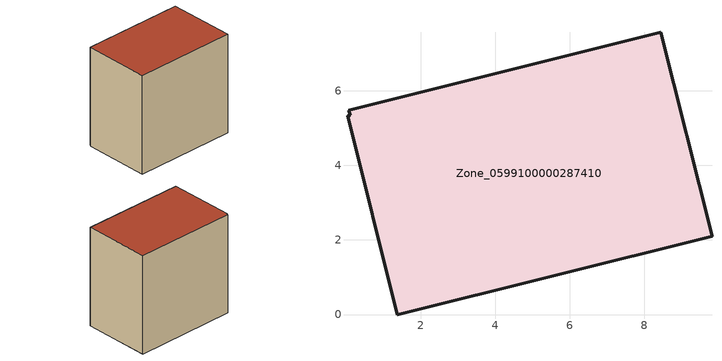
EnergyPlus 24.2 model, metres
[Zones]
Zone_0599100000287410
 floor ground (C_G): 0.07,5.48 8.44,7.57 9.81,2.1 1.37,0 0.03,5.34 0.1,5.35 z0
 wall outside (C_F): 9.81,2.1 8.44,7.57 0.07,5.48 0.1,5.35 0.03,5.34 1.37,0 9.81,2.1 z0:8.42
 roof outside (C_R): 8.44,7.57 0.07,5.48 0.1,5.35 0.03,5.34 1.37,0 9.81,2.1 z8.42
[BUILDING]
Pand.0599100000287410: North Axis=0; Terrain=City; Loads Convergence Tolerance Value=0.04; Temperature Convergence Tolerance Value=0.4; Solar Distribution=FullExterior; Maximum Number of Warmup Days=25; Minimum Number of Warmup Days=1
[Site:Location]
Rotterdam.The.Hague.AP_ZH_NLD Design_Conditions: Latitude=51.96; Longitude=4.45; Time Zone=1; Elevation=-4.5
[SITE:GROUNDTEMPERATURE:BUILDINGSURFACE]
18, 18, 18, 18, 18, 18, 18, 18, 18, 18, 18, 18
[MATERIAL] Thermal Absorptance=0.9; Solar Absorptance=0.7; Visible Absorptance=0.7
Name | Roughness | Thickness | Conductivity | Density | Specific Heat
G.TC.1975-1991 | MediumSmooth | 0.15 | 0.288461 | 540 | 1210
F.TC.1975-1991 | Rough | 0.3 | 0.230769 | 1920 | 840
R.TC.1975-1991 | MediumRough | 0.2 | 0.153846 | 1500 | 1000
[CONSTRUCTION]
C_G: G.TC.1975-1991
C_F: F.TC.1975-1991
C_R: R.TC.1975-1991
[ZONE]
Zone_0599100000287410: Type=1; Multiplier=1; Ceiling Height=Autocalculate; Volume=Autocalculate; Floor Area=autocalculate; Part of Total Floor Area=Yes
[ZONEINFILTRATION:DESIGNFLOWRATE]
Infil_Zone_0599100000287410: Zone or ZoneList or Space or SpaceList=Zone_0599100000287410; Schedule=AlwaysOn; Design Flow Rate Calculation Method=Flow/Area; Flow Rate per Floor Area=0.003; Constant Term Coefficient=1; Temperature Term Coefficient=0; Velocity Term Coefficient=0; Velocity Squared Term Coefficient=0
[HVACTEMPLATE:ZONE:IDEALLOADSAIRSYSTEM]
Zone_0599100000287410: Maximum Heating Supply Air Temperature=50; Minimum Cooling Supply Air Temperature=13; Maximum Heating Supply Air Humidity Ratio=0.0156; Minimum Cooling Supply Air Humidity Ratio=0.0077; Heating Limit=NoLimit; Cooling Limit=NoLimit; Dehumidification Control Type=ConstantSensibleHeatRatio; Cooling Sensible Heat Ratio=0.7; Dehumidification Setpoint=60; Humidification Control Type=None; Humidification Setpoint=30; Outdoor Air Method=None; Outdoor Air Flow Rate per Person=0.00944; Outdoor Air Flow Rate per Zone Floor Area=0; Outdoor Air Flow Rate per Zone=0; Demand Controlled Ventilation Type=None; Outdoor Air Economizer Type=NoEconomizer; Heat Recovery Type=None; Sensible Heat Recovery Effectiveness=0.7; Latent Heat Recovery Effectiveness=0.65
[ZONECONTROL:THERMOSTAT]
ThermostatControl_Zone_0599100000287410: Zone or ZoneList=Zone_0599100000287410; Control Type Schedule=DualSetpointControlType; Control 1=Thermostat_Zone_0599100000287410; Temperature Difference Between Cutout And Setpoint=0
[THERMOSTATSETPOINT:DUALSETPOINT]
Thermostat_Zone_0599100000287410: Heating Setpoint Temperature Schedule=HeatingSetpoint_Zone_0599100000287410; Cooling Setpoint Temperature Schedule=CoolingSetpoint_Zone_0599100000287410
[SCHEDULE:COMPACT]
HeatingSetpoint_Zone_0599100000287410: Through: 12/31, For: AllDays, Until: 24:00, 21
CoolingSetpoint_Zone_0599100000287410: Through: 12/31, For: AllDays, Until: 24:00, 24
DualSetpointControlType: Through: 12/31, For: AllDays, Until: 24:00, 4
AlwaysOn: Through: 12/31, For: AllDays, Until: 24:00, 1
